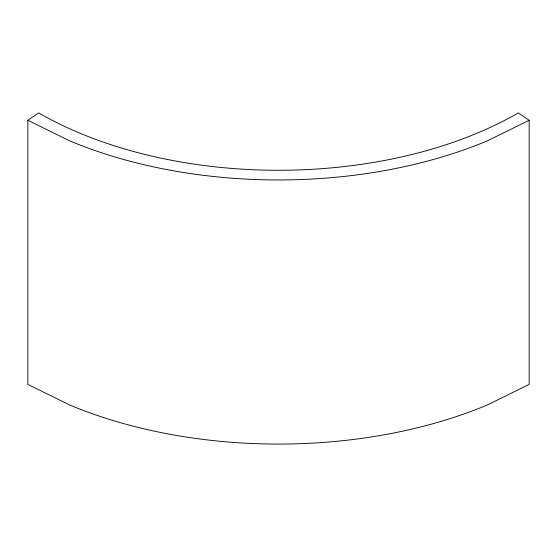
<?xml version="1.0" encoding="UTF-8"?>
<svg xmlns="http://www.w3.org/2000/svg" width="557" height="557" viewBox="0 0 557 557"><rect width="100%" height="100%" fill="white"/><g stroke="black" fill="none" stroke-linecap="round" stroke-linejoin="round"><path stroke-width="0.84" d="M27.85 120.263L38.698 112.932A339.136 195.799 0 0 0 518.302 112.932L529.15 120.263L529.15 384.386L487.681 404.828A355.888 205.47 0 0 1 69.319 404.828L27.85 384.386L27.85 120.263L69.319 140.712A355.888 205.47 0 0 0 487.681 140.712L529.15 120.263"/></g></svg>
